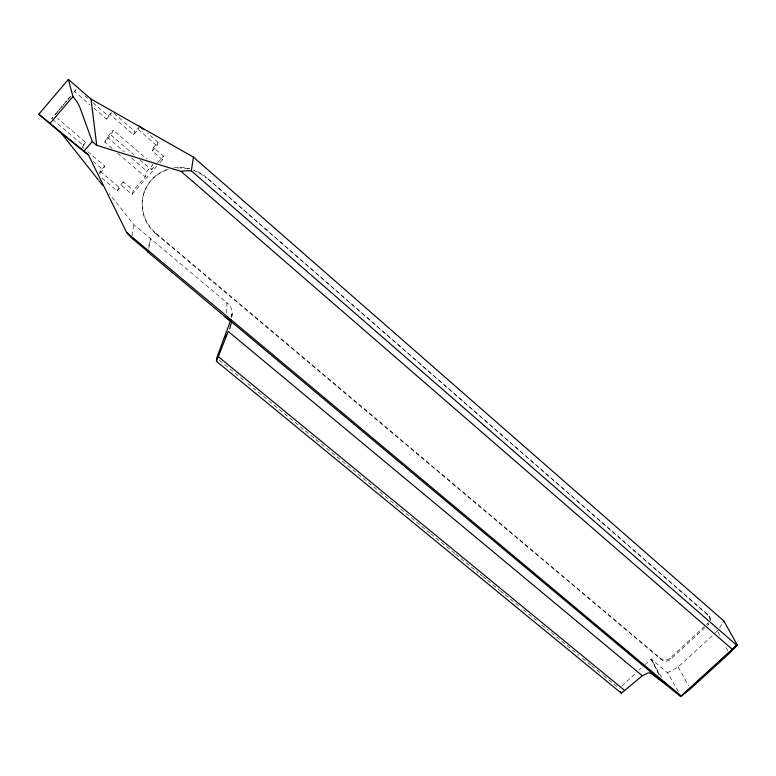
<?xml version="1.0" encoding="UTF-8"?>
<svg xmlns="http://www.w3.org/2000/svg" width="776" height="776" viewBox="0 0 776 776"><rect width="100%" height="100%" fill="white"/><g stroke="black" fill="none" stroke-linecap="round" stroke-linejoin="round"><path stroke-width="0.58" stroke-dasharray="3.88 2.91" d="M231.481 317.646L231.568 314.164L231.646 317.433M226.476 312.99L226.922 302.747L133.705 224.468L109.348 193.777M231.849 316.86C233.004 311.622 231.471 305.889 226.922 302.747M710.612 620.994L710.224 618.065L707.78 615.067L206.309 177.403A39.081 37.481 27 0 0 193.622 169.895M231.82 315.968L232.111 313.562M709.972 619.937L709.584 617.007L707.149 614.029L206.309 177.403M131.998 235.758L133.705 224.468M148.74 248.388L150.583 238.649L148.42 247.292M704.841 627.697L670.765 659.096C667.981 662.18 663.121 661.685 660.347 658.863L156.131 234.08L156.277 233.479A39.081 37.481 27 0 1 142.959 196.871A39.081 37.481 27 0 1 168.993 168.896M160.06 162.533L162.465 159.808L163.455 156.199L153.464 147.527L158.052 142.289L147.43 133.055M139.748 159.788L151.446 169.847L153.076 164.434L147.013 171.331L145.277 176.85L133.356 190.392L132.017 194.378L121.871 185.774L123.345 181.875L133.356 190.392M144.026 192.787L144.191 192.244M162.465 159.808L152.348 151.048L156.994 145.743L158.052 142.289M152.348 151.048L153.464 147.527M102.025 178.073L117.302 190.993L118.825 187.035L123.345 181.875M93.838 108.145L106.574 119.135L108.242 115.973L112.016 111.598L110.386 114.722L133.52 134.743L138.167 129.398L139.457 126.129M133.52 134.743L134.859 131.406L137.924 127.885M99.959 173.281L103.014 169.779L104.712 166.045L84.565 148.934M98.872 174.086L100.182 171.244L104.712 166.045M112.142 148.468L104.77 142.163L110.958 135.024L113.315 130.164L146.751 158.983M104.77 142.163L107.233 137.177L113.315 130.164M82.091 147.498L85.544 142.28L57.676 118.544M717.984 630.209L714.163 633.982M719.546 627.736L722.272 623.409M70.548 96.156L51.74 118.66L56.338 113.257M73.691 92.48L76.824 88.794L74.748 91.665L90.2 105.012M57.104 112.365L67.076 100.667M67.842 99.764L70.917 96.166M85.544 142.28L81.819 146.606L83.653 148.158M106.574 119.135L110.386 114.722M117.302 190.993L121.871 185.774M151.446 169.847L157.053 163.474M157.848 162.562L163.455 156.199M132.017 194.378L156.859 166.171M706.577 624.467L708.333 622.808M707.208 625.524L708.963 623.865M621.886 686.023L635.127 673.762M639.123 670.076L641.112 668.233M645.118 664.537L651.122 658.979L667.486 672.714L678.651 692.076M156.277 233.479L659.784 657.767C662.549 660.589 667.408 661.074 670.183 658L704.21 626.639M667.486 672.714L678.234 666.972L713.299 634.768M219.404 360.297L245.003 381.307M247.786 383.596L378.901 491.208M379.833 491.974L394.499 504.012M395.42 504.759L429.826 533.005M430.767 533.772L454.707 553.424M455.628 554.18L478.288 572.775M480.101 574.259L481.954 575.782M482.876 576.539L486.581 579.585M487.512 580.341L499.56 590.235M500.481 590.992L504.187 594.038M505.098 594.785L519.697 606.764M523.344 609.761L536.323 620.402M541.92 625.01L548.467 630.374M551.27 632.673L578.799 655.274M582.427 658.242L590.585 664.945M591.487 665.682L602.506 674.722M603.437 675.489L619.238 688.467M93.207 161.456L103.014 169.779M100.182 171.244L118.825 187.035M52.652 119.436L83.604 145.752M117.661 153.202L145.277 176.85M110.958 135.024L134.355 155.142M107.233 137.177L124.412 151.921M131.639 158.139L147.013 171.331M84.904 95.787L87.601 98.115M92.984 102.772L108.242 115.973M138.167 129.398L156.994 145.743M113.849 113.18L134.859 131.406M709.264 616.416L709.894 617.463M707.149 614.029L707.78 615.067M707.76 623.37L708.391 624.428M661.54 677.332L651.19 659.037L659.115 674.78M678.234 666.972L688.554 685.868M670.183 658L670.765 659.096M659.784 657.767L660.347 658.863M718.12 631.858L720.225 636M725.996 647.368L728.615 652.538M651.122 658.979L659.047 674.722M156.131 234.08A39.149 37.539 26.9 0 1 142.794 197.424A39.149 37.539 26.9 0 1 168.867 169.411M177.762 167.956A39.149 37.539 26.9 0 1 189.761 169.216M193.534 170.4A39.149 37.539 26.9 0 1 206.241 177.927M173.863 167.839A39.081 37.481 27 0 1 189.858 168.712"/><path stroke-width="1.16" d="M661.695 679.97L662.752 682.075L651.074 673.471A16.878 9.37 -51.1 0 0 650.269 673.141L649.134 672.899A8.196 4.54 -50.8 0 0 648.038 672.967L642.305 675.741L621.372 693.22L216.465 361.306L216.659 358.046L230.928 319.722M193.418 157.101L723.833 620.926L737.2 644.895L736.802 645.312L191.332 170.827L193.418 157.101L91.015 99.047L68.356 79.433L38.8 114.237L61.498 133.501L88.425 154.957L126.74 232.664M231.355 322.021L147.343 251.618L148.109 251.763L148.264 250.91M230.162 326.424L231.277 323.553M216.465 361.306L228.231 331.43L642.305 675.741M723.057 622.168L723.833 620.926M38.8 114.237L50.081 123.374L72.944 96.563L68.356 79.433M50.081 123.374L58.472 130.349A118.553 1.62 40.4 0 0 60.121 131.707L83.963 151.165L92.266 141.552L80.209 108.252A118.553 47.52 39.5 0 0 79.278 106.031L76.853 101.443L72.944 96.563M148.109 251.763L131.648 238.019A137.313 9.622 39.2 0 1 126.721 232.558L681.338 696.13L736.802 645.312M661.763 680.038L662.82 682.133L680.601 696.567L737.2 644.895L729.139 653.576L690.281 689.01L680.998 696.15M680.601 696.567L681.377 696.091M92.266 141.552L96.728 145.355L181.041 171.389M218.25 356.601L624.486 690.339M226.873 318.044L662.752 682.075M83.963 151.165L88.425 154.957M732.495 649.473L181.012 171.292A138.118 65.892 46.4 0 1 191.332 170.827M139.457 126.129L142.997 129.204M61.498 133.501L98.115 179.634M98.872 180.575L102.616 185.309M664.207 682.036L665.1 683.617M620.703 691.726L621.372 693.22M91.015 99.047L96.728 145.355M226.088 334.592A30.594 0.98 -67.6 0 1 224.991 337.347M225.118 317.083A57.472 1.31 39.2 0 1 226.883 318.645M229.706 328.685A23.261 0.737 -71.3 0 1 230.23 327.307"/></g></svg>
